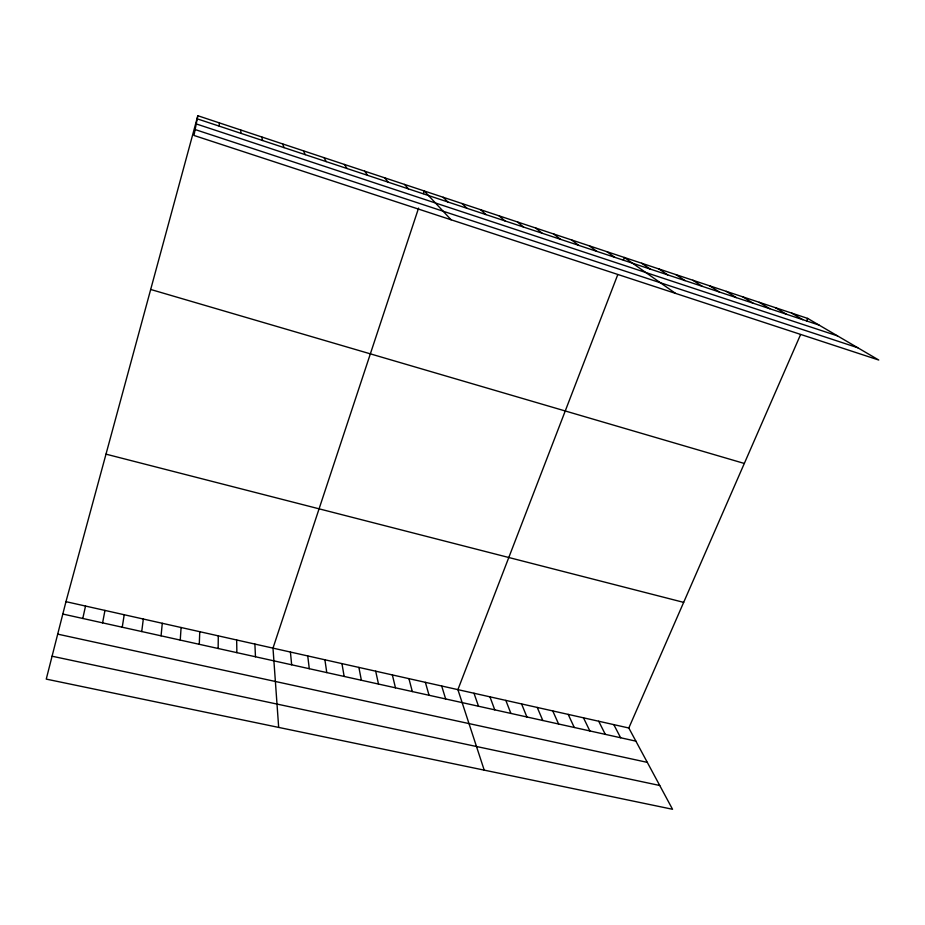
<?xml version="1.0" encoding="UTF-8"?>
<svg xmlns="http://www.w3.org/2000/svg" width="925" height="925" viewBox="0 0 925 925"><rect width="100%" height="100%" fill="white"/><g stroke="black" fill="none" stroke-linecap="round" stroke-linejoin="round"><path stroke-width="1.39" d="M218.15 648.494L218.288 635.857M199.28 644.309L199.765 631.694M219.213 126.135L219.341 122.875M180.248 640.088L181.092 627.508M161.066 635.833L162.28 623.288M141.733 631.544L143.317 619.033M122.239 627.219L124.216 614.743M102.594 622.872L104.953 610.419M197.834 115.729L193.972 135.455L878.75 360.033L807.652 318.397L197.834 115.729L65.964 601.666L46.25 679.112L672.533 809.271L628.815 727.998L65.964 601.666M82.776 618.478L85.528 606.06M418.574 208.102L272.991 648.136L278.679 727.42M423.373 193.602L424.24 190.966L451.099 219.78M617.75 274.679L457.898 689.634L484.214 770.132M623.357 260.133L624.375 257.485L675.528 293.387M628.815 727.998L800.564 334.619M806.565 320.894L807.652 318.397M52.078 656.218L659.733 785.487M57.697 634.134L647.292 762.362M62.807 614.038L635.88 741.145M105.993 454.152L683.668 602.372M150.683 289.467L744.313 463.46M195.129 129.558L857.753 347.742M197.222 118.839L819.03 325.057M196.227 123.927L837.495 335.879M791.627 313.078L802.738 319.657M775.485 307.701L786.319 314.211M759.217 302.302L769.773 308.73M742.821 296.856L753.089 303.192M726.298 291.363L736.277 297.619M709.637 285.825L719.338 291.999M692.86 280.24L702.248 286.334M675.944 274.621L685.032 280.622M658.889 268.955L667.677 274.864M641.696 263.243L650.171 269.059M606.916 251.681L614.743 257.312M589.306 245.83L596.798 251.357M571.558 239.933L578.726 245.356M553.67 233.99L560.492 239.309M535.633 227.989L542.108 233.216M517.445 221.942L523.562 227.064M499.107 215.849L504.877 220.867M480.63 209.709L486.018 214.612M461.991 203.512L467.009 208.31M443.191 197.268L447.839 201.951M404.549 184.422L408.399 188.873M384.684 177.82L388.13 182.156M364.647 171.171L367.676 175.368M344.435 164.453L347.037 168.523M324.051 157.666L326.213 161.621M613.807 724.633L620.64 737.768M598.706 721.246L605.297 734.357M583.49 717.823L589.838 730.935M568.181 714.389L574.275 727.478M303.481 150.833L305.204 154.648M552.757 710.932L558.596 723.997M537.228 707.44L542.813 720.506M521.584 703.937L526.903 716.979M505.825 700.398L510.889 713.418M489.961 696.837L494.759 709.845M473.993 693.253L478.502 706.237M282.726 143.942L283.998 147.618M441.688 686.003L445.653 698.953M425.373 682.338L429.05 695.265M408.931 678.649L412.319 691.565M392.362 674.926L395.461 687.818M261.787 136.981L262.596 140.519M375.689 671.18L378.487 684.061M358.888 667.411L361.374 680.257M341.961 663.618L344.146 676.441M324.906 659.791L326.779 672.591M307.736 655.929L309.285 668.706M240.662 129.963L241.009 133.362M290.427 652.044L291.664 664.798M254.895 644.077L255.473 656.773M236.661 639.984L236.881 652.657"/></g></svg>
